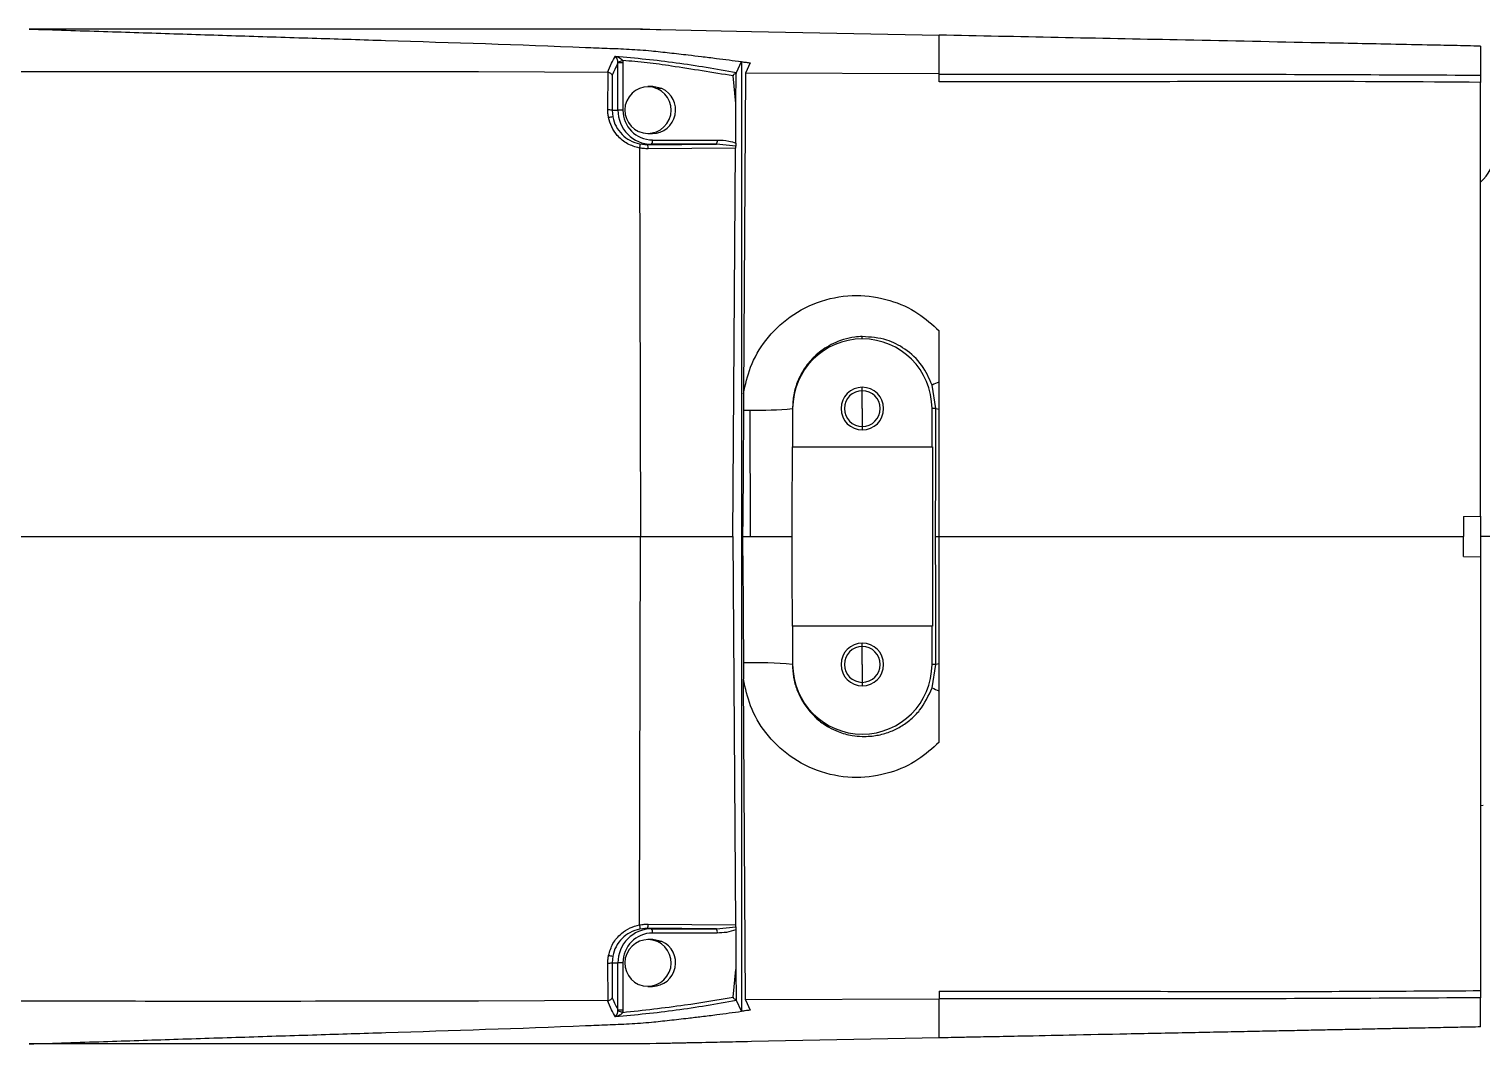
# Model space of a CAD drawing. Header units: millimetres. Extents: x -13464 to 9471, y -517 to 17126.
# Drawn here: x 5407.6 to 5578, y 12456 to 12575 of the extents above; entities that cross this region are included whole.
import ezdxf

# ---------------------------------------------------------------- set-up
doc = ezdxf.new("R2010")
doc.units = ezdxf.units.MM

msp = doc.modelspace()

# ---------------------------------------------------------------- linework, layer by layer
at = {"color": 7, "linetype": 'Continuous', "lineweight": 25}
for p, q in [((5459.45, 12575), (5407.64, 12575)), ((5479.58, 12575), (5480.41, 12574.98)), ((5480.41, 12574.98), (5481.16, 12574.97)), ((5481.73, 12574.95), (5492.34, 12574.73)), ((5492.34, 12574.73), (5514.34, 12574.28)), ((5514.34, 12573.46), (5514.34, 12574.29)), ((5476.69, 12571.03), (5476.69, 12571.18)), ((5476.69, 12565.5), (5476.69, 12571.03)), ((5477.27, 12571.03), (5476.69, 12571.03)), ((5477.27, 12571.03), (5477.27, 12565.5)), ((5490.57, 12569.92), (5491.18, 12571.18)), ((5491.18, 12571.18), (5491.18, 12459.83)), ((5492.17, 12571.04), (5491.65, 12569.84)), ((5460.32, 12569.99), (5404.83, 12569.99)), ((5468.07, 12569.95), (5460.32, 12569.99)), ((5475.48, 12569.91), (5468.07, 12569.95)), ((5475.53, 12569.91), (5475.48, 12569.91)), ((5475.5, 12565.52), (5475.53, 12569.91)), ((5476.02, 12569.59), (5475.99, 12565.5)), ((5490.52, 12566.27), (5490.19, 12569.51)), ((5490.52, 12566.27), (5490.54, 12569.8)), ((5491.65, 12569.84), (5491.41, 12532.25)), ((5514.34, 12569.74), (5491.65, 12569.84)), ((5514.34, 12568.82), (5514.34, 12569.74)), ((5577.84, 12517.9), (5577.84, 12568.75)), ((5480.73, 12568.25), (5480.21, 12568.25)), ((5481.82, 12568.02), (5481.3, 12568.02)), ((5475.99, 12565.5), (5476.07, 12564.7)), ((5475.99, 12565.5), (5476.69, 12565.5)), ((5477.27, 12565.5), (5476.69, 12565.5)), ((5490.52, 12561.63), (5490.52, 12566.27)), ((5480.21, 12562.75), (5480.73, 12562.75)), ((5480.73, 12561.99), (5488.33, 12561.99)), ((5479.2, 12561.05), (5479.34, 12515.5)), ((5479.26, 12561.53), (5480.15, 12561.44)), ((5480.15, 12561.44), (5480.64, 12561.49)), ((5480.15, 12561.44), (5488.25, 12561.49)), ((5490.48, 12561.03), (5480.24, 12560.96)), ((5488.25, 12561.49), (5480.64, 12561.49)), ((5490.49, 12561.28), (5488.25, 12561.49)), ((5490.15, 12515.5), (5490.48, 12561.03)), ((5505.34, 12538.68), (5505.34, 12538.95)), ((5505.34, 12532.6), (5505.34, 12533)), ((5513.97, 12530.5), (5513.52, 12533.25)), ((5491.41, 12532.25), (5491.4, 12530.33)), ((5505.34, 12530.5), (5505.34, 12532.6)), ((5492.22, 12515.5), (5492.17, 12530.33)), ((5497.15, 12530.5), (5497.17, 12530.5)), ((5497.15, 12530.5), (5497.16, 12526)), ((5497.17, 12530.5), (5497.17, 12526)), ((5505.34, 12530.5), (5505.34, 12528.4)), ((5513.52, 12526), (5513.52, 12530.5)), ((5513.97, 12530.5), (5513.52, 12530.5)), ((5505.34, 12528.4), (5505.34, 12528)), ((5497.11, 12526), (5497.13, 12526)), ((5497.17, 12526), (5497.16, 12526)), ((5497.17, 12526), (5513.52, 12526)), ((5513.56, 12526), (5513.52, 12526)), ((5513.56, 12526), (5513.56, 12505)), ((5491.31, 12517.77), (5491.3, 12515.5)), ((5491.32, 12515.5), (5491.31, 12517.77)), ((5575.84, 12517.83), (5577.84, 12517.9)), ((5575.84, 12517.83), (5575.84, 12515.5)), ((5577.84, 12517.9), (5577.84, 12513.1)), ((5301.34, 12515.5), (5479.34, 12515.5)), ((5479.2, 12469.96), (5479.34, 12515.5)), ((5479.34, 12515.5), (5490.15, 12515.5)), ((5490.15, 12515.5), (5490.48, 12469.98)), ((5491.3, 12515.5), (5491.32, 12515.5)), ((5491.31, 12513.24), (5491.3, 12515.5)), ((5491.31, 12513.24), (5491.32, 12515.5)), ((5513.92, 12515.5), (5514.34, 12515.5)), ((5514.34, 12515.5), (5575.84, 12515.5)), ((5575.84, 12513.17), (5575.84, 12515.5)), ((5579.34, 12515.5), (5577.84, 12515.5)), ((5575.84, 12513.17), (5577.84, 12513.1)), ((5577.84, 12513.1), (5577.84, 12462.26)), ((5497.13, 12505), (5497.11, 12505)), ((5497.16, 12505), (5497.15, 12500.5)), ((5497.16, 12505), (5497.17, 12505)), ((5497.17, 12505), (5497.17, 12500.5)), ((5513.52, 12505), (5497.17, 12505)), ((5513.52, 12500.5), (5513.52, 12505)), ((5513.52, 12505), (5513.56, 12505)), ((5505.34, 12502.6), (5505.34, 12503)), ((5505.34, 12500.5), (5505.34, 12502.6)), ((5491.4, 12500.68), (5491.41, 12498.76)), ((5497.15, 12500.5), (5497.17, 12500.5)), ((5505.34, 12500.5), (5505.34, 12498.4)), ((5513.97, 12500.5), (5513.52, 12500.5)), ((5513.52, 12497.76), (5513.97, 12500.5)), ((5491.65, 12461.17), (5491.41, 12498.76)), ((5505.34, 12498.4), (5505.34, 12498)), ((5577.84, 12483.95), (5578.14, 12484)), ((5480.24, 12470.04), (5490.48, 12469.98)), ((5480.15, 12469.56), (5479.26, 12469.48)), ((5480.15, 12469.56), (5480.64, 12469.51)), ((5488.25, 12469.51), (5480.15, 12469.56)), ((5480.73, 12468.25), (5480.21, 12468.25)), ((5480.64, 12469.51), (5488.25, 12469.51)), ((5488.33, 12469.01), (5480.73, 12469.01)), ((5488.25, 12469.51), (5490.49, 12469.72)), ((5490.52, 12469.38), (5490.52, 12464.74)), ((5481.82, 12468.02), (5481.3, 12468.02)), ((5475.53, 12461.09), (5475.5, 12465.49)), ((5476.07, 12466.31), (5475.99, 12465.5)), ((5475.99, 12465.5), (5476.69, 12465.5)), ((5475.99, 12465.5), (5476.02, 12461.41)), ((5476.69, 12459.97), (5476.69, 12465.5)), ((5477.27, 12465.5), (5476.69, 12465.5)), ((5477.27, 12465.5), (5477.27, 12459.97)), ((5490.19, 12461.5), (5490.52, 12464.74)), ((5490.52, 12464.74), (5490.54, 12461.21)), ((5480.21, 12462.75), (5480.73, 12462.75)), ((5514.34, 12461.27), (5491.65, 12461.17)), ((5514.34, 12462.19), (5514.34, 12461.27)), ((5468.07, 12461.06), (5460.32, 12461.02)), ((5475.48, 12461.09), (5468.07, 12461.06)), ((5475.48, 12461.09), (5475.53, 12461.09)), ((5476.69, 12459.82), (5476.69, 12459.97)), ((5477.27, 12459.97), (5476.69, 12459.97)), ((5491.18, 12459.83), (5490.57, 12461.09)), ((5491.65, 12461.17), (5492.17, 12459.96)), ((5514.34, 12456.72), (5492.34, 12456.27)), ((5514.34, 12456.71), (5514.34, 12457.55)), ((5459.45, 12456), (5407.64, 12456)), ((5479.05, 12456), (5459.98, 12456)), ((5480.41, 12456.02), (5479.58, 12456.01)), ((5481.16, 12456.04), (5480.41, 12456.02)), ((5481.73, 12456.05), (5481.16, 12456.04))]:
    msp.add_line(p, q, dxfattribs=at)
at = {"color": 7, "linetype": 'Continuous', "lineweight": 25, "flags": 128}
for points in [[(5459.98, 12575), (5459.69, 12575), (5459.45, 12575)], [(5481.82, 12568.02), (5480.79, 12568.25), (5480.73, 12568.25)], [(5491.4, 12530.33), (5491.35, 12523.28), (5491.31, 12517.77)], [(5513.92, 12515.5), (5513.95, 12523.9), (5513.97, 12530.5)], [(5513.97, 12500.5), (5513.94, 12508.9), (5513.92, 12515.5)], [(5491.31, 12513.24), (5491.36, 12506.22), (5491.4, 12500.68)], [(5481.82, 12468.02), (5480.79, 12468.25), (5480.73, 12468.25)], [(5492.34, 12456.27), (5488.66, 12456.2), (5485.77, 12456.14)], [(5459.98, 12456), (5459.69, 12456), (5459.45, 12456)]]:
    msp.add_lwpolyline(points, dxfattribs=at)
at = {"color": 7, "linetype": 'Continuous', "lineweight": 25}
for centre, radius, start, end in [((5475.74, 12576.89), 5.79, 279.4258, 285.0367), ((5480.23, 12565.49), 2.74, 66.9254, 245.9761), ((5480.19, 12565.51), 2.74, 246.9254, 65.9761), ((5480.69, 12565.51), 2.76, 270.848, 65.6323), ((5475.56, 12560.23), 5.29, 85.3046, 90.623), ((5480.67, 12565.47), 3.98, 179.5648, 269.5581), ((5480.75, 12565.48), 3.48, 179.5648, 269.5581), ((5476.71, 12559.42), 5.32, 96.9418, 102.1961), ((5479.91, 12561.88), 0.822, 332.3534, 8.2788), ((5487.52, 12561.88), 0.822, 332.3534, 8.2788), ((5479.47, 12561.07), 0.77, 352.0737, 29.2665), ((5575.34, 12560.22), 4, 308.8477, 0), ((5505.34, 12530.5), 8.17, 90, 180), ((5505.34, 12530.5), 8.17, 0, 90), ((5505.34, 12530.5), 2.5, 90, 270), ((5505.34, 12530.5), 2.5, 270, 90), ((5516.7, 12526.76), 7.23, 109.012, 116.117), ((5505.34, 12530.5), 2.1, 90, 270), ((5505.34, 12530.5), 2.1, 270, 90), ((5491.74, 12671.98), 141.65, 269.8624, 270.1757), ((5493.14, 12573.78), 43.46, 268.7201, 275.2946), ((5514.43, 12532.26), 1.82, 255.4627, 267.4399), ((5505.34, 12500.5), 2.5, 90, 270), ((5505.34, 12500.5), 2.1, 90, 270), ((5505.34, 12500.5), 2.5, 270, 90), ((5505.34, 12500.5), 2.1, 270, 90), ((5492.71, 12449.26), 51.44, 85.0514, 91.4686), ((5505.34, 12500.5), 8.17, 180, 0), ((5514.43, 12498.74), 1.82, 92.5601, 104.5373), ((5516.7, 12504.25), 7.23, 243.883, 250.988), ((5479.47, 12469.94), 0.77, 330.7335, 7.9263), ((5480.67, 12465.53), 3.98, 90.4419, 180.4352), ((5480.75, 12465.53), 3.48, 90.4419, 180.4352), ((5480.23, 12465.49), 2.74, 66.9254, 245.9761), ((5479.91, 12469.13), 0.822, 351.7212, 27.6466), ((5487.52, 12469.13), 0.822, 351.7212, 27.6466), ((5476.71, 12471.59), 5.32, 257.8039, 263.0582), ((5480.19, 12465.51), 2.74, 246.9254, 65.9761), ((5480.69, 12465.51), 2.76, 270.848, 65.6323), ((5475.56, 12470.78), 5.29, 269.377, 274.6954), ((5475.74, 12454.12), 5.79, 74.9633, 80.5742)]:
    msp.add_arc(centre, radius, start, end, dxfattribs=at)
for points, knots in [([(5407.64, 12575), (5410.55, 12574.91), (5416.21, 12574.73), (5424.64, 12574.46), (5432.97, 12574.19), (5441.25, 12573.93), (5454.57, 12573.51), (5465.92, 12573.15), (5475.43, 12572.75), (5478.01, 12572.66), (5480.45, 12572.48), (5482.76, 12572.22), (5484.71, 12572), (5486.55, 12571.78), (5488.64, 12571.52), (5490.2, 12571.31), (5491.18, 12571.18)], [0, 0, 0, 0, 0.1044679, 0.2029675, 0.3023149, 0.4034738, 0.4998934, 0.7801591, 0.8106413, 0.8414152, 0.872669, 0.8983012, 0.9246567, 0.9432974, 0.9645684, 1, 1, 1, 1]), ([(5479.05, 12575), (5479.05, 12575), (5479.04, 12575), (5479.01, 12575), (5478.94, 12575), (5478.65, 12575), (5477.56, 12575), (5474.5, 12575), (5468.44, 12575), (5463.2, 12575), (5459.98, 12575)], [0, 0, 0, 0, 0.000481, 0.001284, 0.003856, 0.012867, 0.046352, 0.175175, 0.49338, 1, 1, 1, 1]), ([(5479.58, 12575), (5479.48, 12575), (5479.3, 12575), (5479.13, 12575), (5479.05, 12575)], [0, 0, 0, 0, 0.5599, 1, 1, 1, 1]), ([(5479.34, 12575), (5479.29, 12575), (5479.19, 12575), (5479.09, 12575), (5479.05, 12575)], [0, 0, 0, 0, 0.559713, 1, 1, 1, 1]), ([(5479.34, 12575), (5479.39, 12575), (5479.47, 12575), (5479.54, 12575), (5479.58, 12575)], [0, 0, 0, 0, 0.5599929, 1, 1, 1, 1]), ([(5577.84, 12573), (5576.8, 12573.02), (5574.7, 12573.07), (5570.99, 12573.14), (5565.39, 12573.26), (5555.62, 12573.45), (5538.18, 12573.81), (5523.65, 12574.1), (5514.34, 12574.29)], [0, 0, 0, 0, 0.049075, 0.098272, 0.175581, 0.313623, 0.560088, 1, 1, 1, 1]), ([(5514.35, 12573.44), (5514.35, 12573.44), (5514.34, 12573.45), (5514.34, 12573.45), (5514.34, 12573.46)], [0, 0, 0, 0, 0.499518, 1, 1, 1, 1]), ([(5514.34, 12569.74), (5514.34, 12570.23), (5514.34, 12571.19), (5514.34, 12572.17), (5514.34, 12572.89), (5514.34, 12573.26), (5514.34, 12573.44)], [0, 0, 0, 0, 0.249554, 0.491925, 0.748261, 1, 1, 1, 1]), ([(5577.84, 12573), (5577.84, 12572.9), (5577.84, 12572.73), (5577.84, 12572.46), (5577.84, 12572.19), (5577.84, 12571.82), (5577.84, 12571.31), (5577.84, 12570.64), (5577.84, 12569.91), (5577.84, 12569.6)], [0, 0, 0, 0, 0.18085, 0.320488, 0.454112, 0.572326, 0.748741, 0.890774, 1, 1, 1, 1]), ([(5475.48, 12569.91), (5475.63, 12570.29), (5475.93, 12571.01), (5476.24, 12571.56), (5476.39, 12571.83)], [0, 0, 0, 0, 0.514322, 1, 1, 1, 1]), ([(5476.69, 12571.03), (5476.57, 12570.79), (5476.34, 12570.35), (5476.12, 12569.82), (5476.02, 12569.59)], [0, 0, 0, 0, 0.5599, 1, 1, 1, 1]), ([(5476.39, 12571.83), (5478.77, 12571.61), (5483.52, 12571.15), (5488.22, 12570.33), (5490.57, 12569.92)], [0, 0, 0, 0, 0.500491, 1, 1, 1, 1]), ([(5476.69, 12571.18), (5476.68, 12571.22), (5476.66, 12571.29), (5476.62, 12571.43), (5476.53, 12571.65), (5476.45, 12571.76), (5476.39, 12571.83)], [0, 0, 0, 0, 0.10374, 0.21773, 0.465976, 1, 1, 1, 1]), ([(5476.39, 12571.83), (5476.56, 12571.78), (5476.8, 12571.71), (5477.05, 12571.52), (5477.17, 12571.4), (5477.22, 12571.33), (5477.24, 12571.3)], [0, 0, 0, 0, 0.535583, 0.783495, 0.896944, 1, 1, 1, 1]), ([(5490.19, 12569.51), (5487.78, 12569.9), (5484.42, 12570.44), (5480.11, 12571.09), (5478.2, 12571.23), (5477.24, 12571.3)], [0, 0, 0, 0, 0.5600888, 0.7801158, 1, 1, 1, 1]), ([(5477.24, 12571.3), (5477.25, 12571.25), (5477.27, 12571.16), (5477.27, 12571.07), (5477.27, 12571.03)], [0, 0, 0, 0, 0.559779, 1, 1, 1, 1]), ([(5491.18, 12571.18), (5491.37, 12571.15), (5491.7, 12571.11), (5492.02, 12571.06), (5492.17, 12571.04)], [0, 0, 0, 0, 0.559963, 1, 1, 1, 1]), ([(5476.02, 12569.59), (5476, 12569.63), (5475.97, 12569.7), (5475.85, 12569.8), (5475.71, 12569.87), (5475.59, 12569.9), (5475.53, 12569.91)], [0, 0, 0, 0, 0.2920479, 0.4997099, 0.7681315, 1, 1, 1, 1]), ([(5490.54, 12569.8), (5490.46, 12569.78), (5490.36, 12569.75), (5490.26, 12569.68), (5490.22, 12569.63), (5490.19, 12569.57), (5490.19, 12569.53), (5490.19, 12569.51)], [0, 0, 0, 0, 0.496602, 0.628133, 0.748303, 0.8745, 1, 1, 1, 1]), ([(5490.57, 12569.92), (5490.57, 12569.9), (5490.55, 12569.87), (5490.55, 12569.82), (5490.54, 12569.8)], [0, 0, 0, 0, 0.499358, 1, 1, 1, 1]), ([(5514.34, 12569.7), (5524.93, 12569.72), (5546.09, 12569.75), (5567.26, 12569.65), (5577.84, 12569.6)], [0, 0, 0, 0, 0.499976, 1, 1, 1, 1]), ([(5577.84, 12568.75), (5570.65, 12568.8), (5558.79, 12568.88), (5542.28, 12568.83), (5528.31, 12568.82), (5519, 12568.82), (5514.34, 12568.82)], [0, 0, 0, 0, 0.339997, 0.559998, 0.779999, 1, 1, 1, 1]), ([(5577.84, 12569.6), (5577.84, 12569.55), (5577.84, 12569.46), (5577.84, 12569.25), (5577.84, 12569.01), (5577.84, 12568.84), (5577.84, 12568.75)], [0, 0, 0, 0, 0.2492357, 0.5002346, 0.7490557, 1, 1, 1, 1]), ([(5475.59, 12564.62), (5475.56, 12564.79), (5475.51, 12565.08), (5475.5, 12565.39), (5475.5, 12565.52)], [0, 0, 0, 0, 0.5599171, 1, 1, 1, 1]), ([(5479.2, 12561.05), (5478.72, 12561.19), (5477.75, 12561.47), (5476.64, 12562.41), (5475.9, 12563.49), (5475.69, 12564.25), (5475.59, 12564.62)], [0, 0, 0, 0, 0.2762355, 0.5632085, 0.7865455, 1, 1, 1, 1]), ([(5476.07, 12564.7), (5476.17, 12564.32), (5476.4, 12563.56), (5477.12, 12562.62), (5478.08, 12561.87), (5478.85, 12561.65), (5479.26, 12561.53)], [0, 0, 0, 0, 0.245682, 0.499529, 0.734486, 1, 1, 1, 1]), ([(5488.33, 12561.99), (5488.79, 12561.98), (5489.53, 12561.96), (5490.24, 12561.72), (5490.52, 12561.63)], [0, 0, 0, 0, 0.609251, 1, 1, 1, 1]), ([(5479.26, 12561.53), (5479.26, 12561.52), (5479.27, 12561.5), (5479.26, 12561.39), (5479.24, 12561.24), (5479.21, 12561.12), (5479.2, 12561.06)], [0, 0, 0, 0, 0.250472, 0.500135, 0.755395, 1, 1, 1, 1]), ([(5479.2, 12561.06), (5479.2, 12561.06), (5479.2, 12561.05), (5479.2, 12561.05), (5479.2, 12561.05)], [0, 0, 0, 0, 0.559977, 1, 1, 1, 1]), ([(5480.24, 12560.96), (5480.04, 12560.97), (5479.69, 12560.97), (5479.35, 12561.04), (5479.2, 12561.06)], [0, 0, 0, 0, 0.560665, 1, 1, 1, 1]), ([(5490.49, 12561.28), (5490.49, 12561.24), (5490.48, 12561.16), (5490.48, 12561.07), (5490.48, 12561.03)], [0, 0, 0, 0, 0.562887, 1, 1, 1, 1]), ([(5490.52, 12561.63), (5490.51, 12561.56), (5490.51, 12561.44), (5490.5, 12561.34), (5490.49, 12561.28)], [0, 0, 0, 0, 0.499595, 1, 1, 1, 1]), ([(5491.41, 12532.25), (5491.63, 12533.3), (5492.12, 12535.54), (5493.97, 12538.7), (5496.8, 12541.46), (5500.5, 12543.32), (5504.6, 12543.97), (5508.5, 12543.37), (5511.85, 12541.89), (5513.55, 12540.34), (5514.34, 12539.62)], [0, 0, 0, 0, 0.106804, 0.227551, 0.359977, 0.499272, 0.638734, 0.771576, 0.892804, 1, 1, 1, 1]), ([(5514.34, 12533.59), (5514.34, 12534.08), (5514.34, 12535.04), (5514.34, 12536.52), (5514.34, 12538.04), (5514.34, 12539.09), (5514.34, 12539.62)], [0, 0, 0, 0, 0.250529, 0.499619, 0.748272, 1, 1, 1, 1]), ([(5505.34, 12538.95), (5505.05, 12538.93), (5504.3, 12538.89), (5503.25, 12538.66), (5502.16, 12538.26), (5501.2, 12537.76), (5500.32, 12537.14), (5499.39, 12536.31), (5498.5, 12535.21), (5497.73, 12533.74), (5497.24, 12532.16), (5497.18, 12531.05), (5497.15, 12530.5)], [0, 0, 0, 0, 0.069904, 0.173809, 0.250157, 0.342046, 0.425337, 0.500121, 0.629508, 0.749761, 0.876985, 1, 1, 1, 1]), ([(5513.52, 12533.25), (5513.16, 12534.06), (5512.42, 12535.72), (5510.47, 12537.51), (5508.06, 12538.75), (5506.31, 12538.88), (5505.34, 12538.95)], [0, 0, 0, 0, 0.242363, 0.500054, 0.723843, 1, 1, 1, 1]), ([(5514.34, 12530.45), (5514.34, 12530.99), (5514.34, 12532.08), (5514.34, 12533.09), (5514.34, 12533.59)], [0, 0, 0, 0, 0.498763, 1, 1, 1, 1]), ([(5514.34, 12515.5), (5514.34, 12518.29), (5514.34, 12523.27), (5514.34, 12528.25), (5514.34, 12530.45)], [0, 0, 0, 0, 0.56, 1, 1, 1, 1]), ([(5497.11, 12526), (5497.1, 12524.04), (5497.09, 12520.54), (5497.07, 12517.04), (5497.06, 12515.5)], [0, 0, 0, 0, 0.562028, 1, 1, 1, 1]), ([(5491.32, 12515.5), (5491.49, 12515.5), (5491.78, 12515.5), (5492.08, 12515.5), (5492.22, 12515.5)], [0, 0, 0, 0, 0.5599999, 1, 1, 1, 1]), ([(5492.22, 12515.5), (5492.82, 12515.5), (5494.05, 12515.5), (5495.55, 12515.5), (5496.59, 12515.5), (5496.9, 12515.5), (5497.06, 12515.5)], [0, 0, 0, 0, 0.273113, 0.561594, 0.786761, 1, 1, 1, 1]), ([(5497.06, 12515.5), (5497.07, 12513.55), (5497.09, 12510.05), (5497.1, 12506.55), (5497.11, 12505)], [0, 0, 0, 0, 0.558013, 1, 1, 1, 1]), ([(5514.34, 12500.56), (5514.34, 12502.25), (5514.34, 12505.04), (5514.34, 12508.93), (5514.34, 12512.22), (5514.34, 12514.41), (5514.34, 12515.5)], [0, 0, 0, 0, 0.34, 0.56, 0.78, 1, 1, 1, 1]), ([(5497.15, 12500.5), (5497.17, 12500), (5497.22, 12498.99), (5497.63, 12497.55), (5498.27, 12496.19), (5498.98, 12495.19), (5499.64, 12494.48), (5500.16, 12494), (5500.76, 12493.54), (5501.54, 12493.06), (5502.65, 12492.53), (5503.97, 12492.16), (5505.25, 12492.04), (5506.22, 12492.07), (5507.31, 12492.21), (5508.51, 12492.54), (5509.86, 12493.19), (5511.05, 12494.04), (5512.47, 12495.46), (5513.1, 12496.83), (5513.52, 12497.76)], [0, 0, 0, 0, 0.061746, 0.125317, 0.18597, 0.250426, 0.279048, 0.309444, 0.341628, 0.375617, 0.426373, 0.500637, 0.55056, 0.592271, 0.625698, 0.691333, 0.750642, 0.814764, 0.875576, 1, 1, 1, 1]), ([(5514.34, 12497.41), (5514.34, 12497.77), (5514.34, 12498.46), (5514.34, 12499.51), (5514.34, 12500.21), (5514.34, 12500.56)], [0, 0, 0, 0, 0.35695, 0.680449, 1, 1, 1, 1]), ([(5514.34, 12491.39), (5513.55, 12490.66), (5511.85, 12489.12), (5508.5, 12487.63), (5504.6, 12487.04), (5500.5, 12487.69), (5496.8, 12489.54), (5493.97, 12492.3), (5492.12, 12495.46), (5491.63, 12497.71), (5491.41, 12498.76)], [0, 0, 0, 0, 0.107195, 0.228422, 0.361263, 0.500726, 0.640022, 0.772448, 0.893196, 1, 1, 1, 1]), ([(5514.34, 12491.39), (5514.34, 12491.91), (5514.34, 12492.96), (5514.34, 12494.48), (5514.34, 12495.96), (5514.34, 12496.93), (5514.34, 12497.41)], [0, 0, 0, 0, 0.2497945, 0.4986488, 0.7491896, 1, 1, 1, 1]), ([(5475.59, 12466.39), (5475.73, 12466.86), (5476.02, 12467.83), (5476.96, 12468.92), (5478.06, 12469.65), (5478.83, 12469.86), (5479.2, 12469.96)], [0, 0, 0, 0, 0.2731855, 0.5593539, 0.7840118, 1, 1, 1, 1]), ([(5479.2, 12469.94), (5479.39, 12469.98), (5479.74, 12470.04), (5480.08, 12470.04), (5480.24, 12470.04)], [0, 0, 0, 0, 0.559374, 1, 1, 1, 1]), ([(5479.2, 12469.96), (5479.2, 12469.96), (5479.2, 12469.95), (5479.2, 12469.95), (5479.2, 12469.94)], [0, 0, 0, 0, 0.560023, 1, 1, 1, 1]), ([(5479.2, 12469.94), (5479.21, 12469.89), (5479.24, 12469.77), (5479.25, 12469.65), (5479.26, 12469.59), (5479.26, 12469.54), (5479.26, 12469.5), (5479.26, 12469.49), (5479.26, 12469.48)], [0, 0, 0, 0, 0.244155, 0.49907, 0.56231, 0.669882, 0.818492, 1, 1, 1, 1]), ([(5490.48, 12469.98), (5490.48, 12469.93), (5490.48, 12469.84), (5490.49, 12469.76), (5490.49, 12469.72)], [0, 0, 0, 0, 0.556854, 1, 1, 1, 1]), ([(5479.26, 12469.48), (5478.85, 12469.36), (5478.08, 12469.13), (5477.12, 12468.39), (5476.4, 12467.45), (5476.17, 12466.68), (5476.07, 12466.31)], [0, 0, 0, 0, 0.265592, 0.500641, 0.754387, 1, 1, 1, 1]), ([(5490.52, 12469.38), (5490.15, 12469.26), (5489.44, 12469.04), (5488.69, 12469.02), (5488.33, 12469.01)], [0, 0, 0, 0, 0.51562, 1, 1, 1, 1]), ([(5490.49, 12469.72), (5490.5, 12469.67), (5490.51, 12469.56), (5490.51, 12469.44), (5490.52, 12469.38)], [0, 0, 0, 0, 0.497652, 1, 1, 1, 1]), ([(5475.5, 12465.49), (5475.5, 12465.66), (5475.51, 12465.96), (5475.56, 12466.26), (5475.59, 12466.39)], [0, 0, 0, 0, 0.560074, 1, 1, 1, 1]), ([(5475.53, 12461.09), (5475.59, 12461.11), (5475.71, 12461.13), (5475.85, 12461.21), (5475.97, 12461.3), (5476, 12461.37), (5476.02, 12461.41)], [0, 0, 0, 0, 0.231836, 0.500324, 0.70789, 1, 1, 1, 1]), ([(5476.02, 12461.41), (5476.14, 12461.12), (5476.36, 12460.6), (5476.59, 12460.16), (5476.69, 12459.97)], [0, 0, 0, 0, 0.560047, 1, 1, 1, 1]), ([(5477.24, 12459.7), (5479.67, 12459.97), (5484, 12460.44), (5488.3, 12461.17), (5490.19, 12461.5)], [0, 0, 0, 0, 0.559837, 1, 1, 1, 1]), ([(5490.19, 12461.5), (5490.19, 12461.48), (5490.19, 12461.44), (5490.22, 12461.38), (5490.26, 12461.34), (5490.36, 12461.26), (5490.46, 12461.23), (5490.54, 12461.21)], [0, 0, 0, 0, 0.113647, 0.227748, 0.354002, 0.501235, 1, 1, 1, 1]), ([(5514.34, 12462.19), (5521.54, 12462.19), (5533.39, 12462.19), (5549.9, 12462.15), (5563.87, 12462.17), (5573.19, 12462.23), (5577.84, 12462.26)], [0, 0, 0, 0, 0.340001, 0.560002, 0.780001, 1, 1, 1, 1]), ([(5577.84, 12461.41), (5567.26, 12461.36), (5546.09, 12461.25), (5524.93, 12461.29), (5514.34, 12461.31)], [0, 0, 0, 0, 0.500027, 1, 1, 1, 1]), ([(5514.34, 12457.56), (5514.34, 12457.75), (5514.34, 12458.12), (5514.34, 12458.84), (5514.34, 12459.82), (5514.34, 12460.78), (5514.34, 12461.27)], [0, 0, 0, 0, 0.252834, 0.508827, 0.750848, 1, 1, 1, 1]), ([(5577.84, 12462.26), (5577.84, 12462.17), (5577.84, 12461.99), (5577.84, 12461.76), (5577.84, 12461.55), (5577.84, 12461.45), (5577.84, 12461.41)], [0, 0, 0, 0, 0.24805, 0.49953, 0.747832, 1, 1, 1, 1]), ([(5577.84, 12458), (5577.84, 12458.18), (5577.84, 12458.52), (5577.84, 12459.11), (5577.84, 12459.83), (5577.84, 12460.45), (5577.84, 12461.11), (5577.84, 12461.41)], [0, 0, 0, 0, 0.329907, 0.633906, 0.774103, 0.896905, 1, 1, 1, 1]), ([(5460.32, 12461.02), (5451.07, 12461.01), (5435.78, 12460.99), (5417.28, 12461), (5408.03, 12461.01), (5404.83, 12461.01)], [0, 0, 0, 0, 0.500003, 0.826635, 1, 1, 1, 1]), ([(5407.64, 12456), (5410.55, 12456.1), (5416.21, 12456.28), (5424.64, 12456.55), (5432.98, 12456.82), (5441.26, 12457.08), (5454.58, 12457.5), (5465.93, 12457.86), (5475.45, 12458.26), (5478.03, 12458.35), (5480.45, 12458.53), (5482.75, 12458.79), (5484.71, 12459.01), (5486.56, 12459.23), (5488.65, 12459.48), (5490.21, 12459.7), (5491.18, 12459.83)], [0, 0, 0, 0, 0.104497, 0.203023, 0.302396, 0.403581, 0.500026, 0.780393, 0.810873, 0.841653, 0.872856, 0.898081, 0.924578, 0.943573, 0.964862, 1, 1, 1, 1]), ([(5476.39, 12459.17), (5476.24, 12459.44), (5475.93, 12459.99), (5475.63, 12460.72), (5475.48, 12461.09)], [0, 0, 0, 0, 0.485678, 1, 1, 1, 1]), ([(5490.57, 12461.09), (5488.22, 12460.68), (5483.52, 12459.85), (5478.77, 12459.4), (5476.39, 12459.17)], [0, 0, 0, 0, 0.499509, 1, 1, 1, 1]), ([(5476.39, 12459.17), (5476.45, 12459.25), (5476.53, 12459.35), (5476.62, 12459.57), (5476.66, 12459.71), (5476.68, 12459.79), (5476.69, 12459.82)], [0, 0, 0, 0, 0.534024, 0.78227, 0.89626, 1, 1, 1, 1]), ([(5477.24, 12459.7), (5477.22, 12459.67), (5477.17, 12459.6), (5477.05, 12459.48), (5476.8, 12459.3), (5476.56, 12459.22), (5476.39, 12459.17)], [0, 0, 0, 0, 0.103056, 0.216505, 0.464417, 1, 1, 1, 1]), ([(5477.27, 12459.97), (5477.27, 12459.92), (5477.27, 12459.83), (5477.25, 12459.74), (5477.24, 12459.7)], [0, 0, 0, 0, 0.559779, 1, 1, 1, 1]), ([(5490.54, 12461.21), (5490.55, 12461.18), (5490.55, 12461.13), (5490.57, 12461.1), (5490.57, 12461.09)], [0, 0, 0, 0, 0.500642, 1, 1, 1, 1]), ([(5492.17, 12459.96), (5491.98, 12459.94), (5491.66, 12459.89), (5491.33, 12459.85), (5491.18, 12459.83)], [0, 0, 0, 0, 0.560038, 1, 1, 1, 1]), ([(5577.84, 12458), (5577.43, 12457.99), (5576.63, 12457.98), (5575.42, 12457.95), (5574.14, 12457.93), (5572.77, 12457.9), (5571.35, 12457.87), (5570.19, 12457.85), (5569.26, 12457.83), (5568.53, 12457.81), (5567.69, 12457.8), (5566.75, 12457.78), (5565.7, 12457.76), (5564.55, 12457.73), (5563.29, 12457.71), (5561.97, 12457.68), (5560.4, 12457.65), (5558.41, 12457.61), (5556.08, 12457.56), (5553.5, 12457.51), (5550.77, 12457.45), (5547.68, 12457.39), (5542.84, 12457.29), (5536.77, 12457.17), (5529.98, 12457.03), (5524.71, 12456.92), (5520.79, 12456.84), (5518.05, 12456.79), (5515.97, 12456.75), (5514.81, 12456.72), (5514.34, 12456.71)], [0, 0, 0, 0, 0.01925, 0.037173, 0.057251, 0.079606, 0.102016, 0.124483, 0.134371, 0.145909, 0.159099, 0.17394, 0.190433, 0.208576, 0.228371, 0.249817, 0.271241, 0.302592, 0.34387, 0.381344, 0.424402, 0.473043, 0.527269, 0.653007, 0.759965, 0.848143, 0.901953, 0.945199, 0.977881, 1, 1, 1, 1]), ([(5492.34, 12456.27), (5489.96, 12456.22), (5486.42, 12456.15), (5482.89, 12456.08), (5481.73, 12456.05)], [0, 0, 0, 0, 0.672718, 1, 1, 1, 1]), ([(5485.77, 12456.14), (5485.01, 12456.12), (5483.66, 12456.09), (5482.32, 12456.06), (5481.73, 12456.05)], [0, 0, 0, 0, 0.56018, 1, 1, 1, 1]), ([(5514.34, 12457.55), (5514.34, 12457.55), (5514.34, 12457.56), (5514.35, 12457.56), (5514.35, 12457.56)], [0, 0, 0, 0, 0.500489, 1, 1, 1, 1]), ([(5479.58, 12456.01), (5479.48, 12456.01), (5479.3, 12456), (5479.13, 12456), (5479.05, 12456)], [0, 0, 0, 0, 0.5599, 1, 1, 1, 1]), ([(5479.34, 12456), (5479.29, 12456), (5479.19, 12456), (5479.09, 12456), (5479.05, 12456)], [0, 0, 0, 0, 0.559713, 1, 1, 1, 1]), ([(5479.58, 12456.01), (5479.53, 12456.01), (5479.46, 12456.01), (5479.38, 12456), (5479.34, 12456)], [0, 0, 0, 0, 0.5600071, 1, 1, 1, 1])]:
    msp.add_open_spline(points, degree=3, knots=knots, dxfattribs=at)
msp.add_open_spline([(5481.16, 12574.97), (5481.25, 12574.96), (5481.44, 12574.96), (5481.63, 12574.96), (5481.73, 12574.95)], degree=3, dxfattribs=at)

doc.saveas('drawing.dxf')
